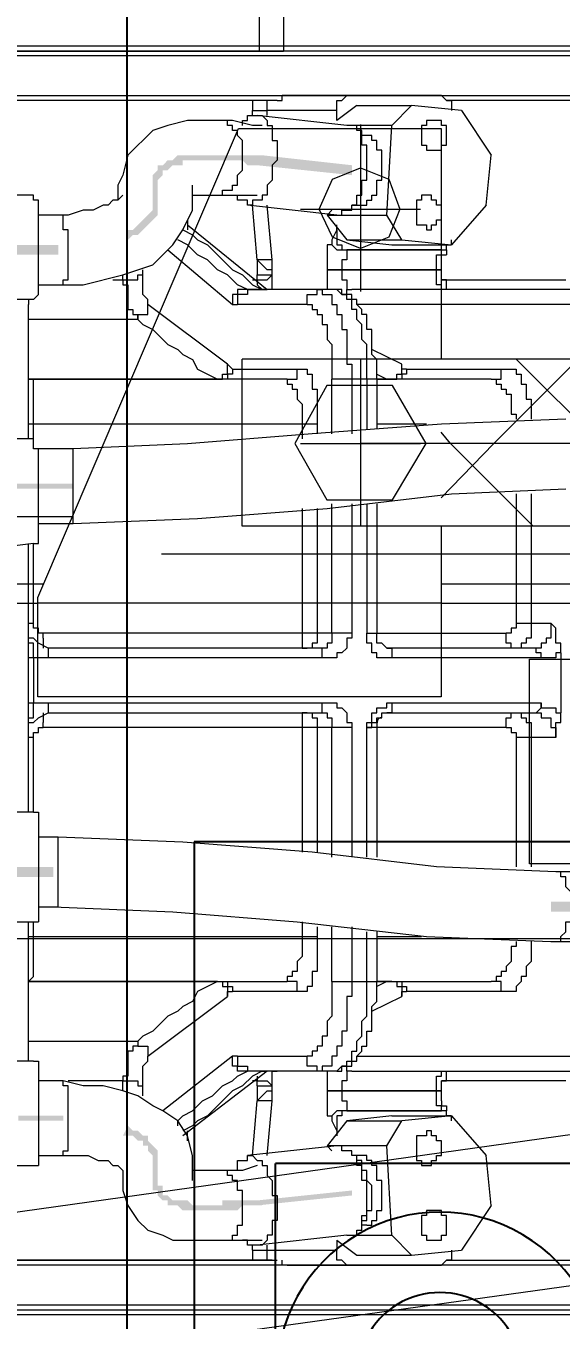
# Model space of a CAD drawing. Header units: millimetres. Extents: x 25083 to 52777, y 24772 to 45779.
# Drawn here: x 38511.1 to 38551, y 33511.3 to 33607.9 of the extents above; entities that cross this region are included whole.
import ezdxf

# ---------------------------------------------------------------- set-up
doc = ezdxf.new("R2010")
doc.units = ezdxf.units.MM
doc.layers.add('小车', color=7, linetype='Continuous')
doc.styles.get("Standard").update_dxf_attribs({"font": ''})
doc.styles.get('Standard').set_extended_font_data('SimSun')
doc.dimstyles.new('15', dxfattribs={"dimtxt": 15, "dimasz": 10, "dimexe": 2, "dimexo": 1, "dimgap": 1, "dimtad": 1, "dimdsep": 46, "dimtxsty": 'Standard', "dimcen": 2.5, "dimadec": 0, "dimazin": 0, "dimtfac": 1, "dimtmove": 2, "dimatfit": 3, "dimfxl": 1, "dimtolj": 1, "dimarcsym": 0})
doc.dimstyles.new('ISO-25', dxfattribs={"dimtxt": 2.5, "dimasz": 2.5, "dimexe": 1.25, "dimexo": 0.625, "dimtad": 1, "dimtxsty": 'Standard', "dimcen": 2.5, "dimadec": 0, "dimazin": 0, "dimtfac": 1, "dimtmove": 0, "dimatfit": 3, "dimfxl": 1, "dimarcsym": 0})

# ---------------------------------------------------------------- blocks, each defined once
blk = doc.blocks.new('A$C6E4F4F8B')
for p, q in [((0, 70), (0, 0)), ((0, 0), (197.2, 0))]:
    blk.add_line(p, q)
at = {"color": 1}
for p in [(24, 63.918), (24, 63.918), (64, 6.083), (74, 6.083)]:
    blk.add_line(p, (24, 6.083), dxfattribs=at)
for centre, radius, start, end in [((39.795, 18.348), 12.158, 88.3056, 271.6944), ((39.8, 18.348), 6.163, 86.70143, 273.29857)]:
    blk.add_arc(centre, radius, start, end)
blk = doc.blocks.new('*D925')
at = {"color": 0, "lineweight": -2}
for p, q in [((29677.862, 34881.662), (29677.862, 32448.293)), ((40733.017, 34757.645), (40733.017, 32448.293)), ((29680.362, 32449.543), (40730.517, 32449.543))]:
    blk.add_line(p, q, dxfattribs=at)
at = {"color": 0}
for points in [[(29680.362, 32449.96), (29680.362, 32449.127), (29677.862, 32449.543)], [(40730.517, 32449.127), (40730.517, 32449.96), (40733.017, 32449.543)]]:
    blk.add_solid(points, dxfattribs=at)
at = {"layer": 'DEFPOINTS', "color": 0}
for p in [(29677.862, 34882.287), (40733.017, 34758.27), (40733.017, 32449.543)]:
    blk.add_point(p, dxfattribs=at)
at = {"color": 0, "insert": (35205.439, 32451.628), "char_height": 2.5, "attachment_point": 5}
blk.add_mtext('11055,15', dxfattribs=at)
blk = doc.blocks.new('zw$D2F4')
h = blk.add_hatch(color=7)
h.dxf.hatch_style = 2
h.paths.add_polyline_path([(394.383, 979.645), (394.383, 988.186), (394.012, 988.186), (394.012, 979.645)])
h = blk.add_hatch(color=7)
h.dxf.hatch_style = 2
h.paths.add_polyline_path([(347.221, 977.046), (347.221, 980.388), (346.849, 980.388), (346.849, 977.788), (346.849, 977.046)])
h = blk.add_hatch(color=7)
h.dxf.hatch_style = 2
h.paths.add_polyline_path([(365.789, 977.788), (365.789, 981.13), (365.046, 981.13), (365.046, 977.788)])
h = blk.add_hatch(color=7)
h.dxf.hatch_style = 2
h.paths.add_polyline_path([(412.208, 977.417), (412.208, 980.759), (411.466, 980.759), (411.466, 978.531), (411.466, 977.417)])
h = blk.add_hatch(color=7)
h.dxf.hatch_style = 2
h.paths.add_polyline_path([(394.383, 976.303), (394.383, 979.645), (394.012, 979.645), (394.012, 976.303)])
h = blk.add_hatch(color=7)
h.dxf.hatch_style = 2
h.paths.add_polyline_path([(340.536, 965.162), (340.536, 967.39), (340.908, 967.762), (340.908, 968.876), (341.279, 969.247), (341.279, 969.618), (342.022, 969.618), (342.022, 969.99), (344.621, 969.99), (345.364, 970.732), (345.735, 970.732), (345.735, 971.104), (346.107, 971.475), (346.107, 971.846), (346.478, 972.218), (345.735, 972.589), (345.735, 971.846), (345.364, 971.475), (345.364, 971.104), (344.993, 971.104), (344.993, 970.732), (344.621, 970.732), (344.25, 970.361), (341.65, 970.361), (341.65, 969.99), (341.279, 969.99), (340.908, 969.618), (340.908, 969.247), (340.536, 969.247), (340.536, 968.504), (340.165, 968.133), (340.165, 965.162)])
h = blk.add_hatch(color=7)
h.dxf.hatch_style = 2
h.paths.add_polyline_path([(418.893, 965.162), (418.893, 968.504), (418.522, 968.876), (418.522, 969.247), (418.15, 969.618), (418.15, 969.99), (417.779, 969.99), (417.408, 970.361), (417.036, 970.361), (414.808, 970.361), (414.437, 970.732), (413.323, 971.846), (413.323, 972.218), (412.58, 972.218), (412.951, 971.846), (412.951, 971.475), (414.437, 969.99), (417.036, 969.99), (417.408, 969.618), (417.779, 969.618), (417.779, 969.247), (418.15, 968.876), (418.15, 968.133), (418.522, 968.133), (418.522, 965.162)])
h = blk.add_hatch(color=7)
h.dxf.hatch_style = 2
h.paths.add_polyline_path([(340.908, 962.563), (340.908, 965.162), (340.165, 965.162), (340.165, 964.048), (340.536, 963.677), (340.536, 963.305), (340.536, 962.191)])
h = blk.add_hatch(color=7)
h.dxf.hatch_style = 2
h.paths.add_polyline_path([(418.893, 962.191), (418.893, 965.162), (418.522, 965.162), (418.522, 963.677), (418.15, 963.305), (418.15, 962.563)])
h = blk.add_hatch(color=7)
h.dxf.hatch_style = 2
h.paths.add_polyline_path([(341.65, 955.507), (340.908, 962.563), (340.536, 962.563), (341.279, 955.507)])
h = blk.add_hatch(color=7)
h.dxf.hatch_style = 2
h.paths.add_polyline_path([(418.15, 962.563), (417.408, 955.507), (418.15, 955.507), (418.893, 962.191)])
h = blk.add_hatch(color=7)
h.dxf.hatch_style = 2
h.paths.add_polyline_path([(363.189, 937.681), (363.189, 940.652), (362.446, 940.652), (362.446, 937.681)])
at = {"color": 7, "lineweight": 5}
for points in [[(332.366, 925.798), (332.366, 1061.715)], [(332.738, 1061.344), (332.738, 926.169)], [(333.109, 1061.715), (333.109, 925.798)], [(426.32, 925.798), (426.32, 1061.715)], [(426.691, 1061.344), (426.691, 926.169)], [(427.063, 1061.715), (427.063, 925.798)], [(336.08, 925.798), (336.08, 1045.004)], [(336.451, 961.448), (336.451, 1045.004)], [(336.451, 1045.004), (336.451, 961.077)], [(423.349, 1045.004), (423.349, 925.798)], [(422.978, 961.077), (422.978, 1044.633)], [(422.978, 961.448), (422.978, 1044.261)], [(351.306, 979.274), (351.306, 982.245)], [(351.306, 979.274), (351.306, 982.245)], [(369.874, 979.274), (369.874, 982.245)], [(369.874, 979.274), (369.874, 982.245)], [(389.927, 979.274), (389.556, 982.245)], [(397.725, 979.274), (397.725, 982.245)], [(408.124, 979.274), (408.124, 982.245)], [(415.922, 979.274), (415.922, 982.245)], [(343.507, 981.873), (343.507, 978.902)], [(361.704, 981.873), (361.704, 978.902)], [(351.306, 979.274), (351.306, 978.902), (345.735, 978.902), (345.364, 978.902), (343.507, 978.902)], [(351.677, 979.645), (361.704, 979.645)], [(352.791, 979.645), (352.791, 971.475)], [(357.247, 979.645), (357.247, 960.334)], [(357.247, 965.533), (357.247, 979.645)], [(357.247, 979.645), (357.619, 979.274)], [(357.619, 979.274), (360.59, 979.274)], [(360.59, 979.645), (360.59, 958.106)], [(360.59, 979.274), (361.704, 979.274)], [(369.874, 979.274), (369.874, 978.902), (363.932, 978.902), (363.56, 978.902), (361.704, 978.902)], [(369.874, 979.645), (389.927, 979.645)], [(369.874, 979.274), (375.444, 979.274)], [(375.444, 979.274), (375.444, 979.645)], [(375.444, 979.274), (375.815, 979.274), (375.815, 978.902), (376.187, 978.902), (376.187, 978.531)], [(376.558, 979.645), (376.558, 979.274), (376.929, 978.902), (377.301, 978.16)], [(376.929, 979.645), (376.929, 979.274), (378.043, 979.274)], [(378.043, 979.645), (378.043, 979.274)], [(381.386, 979.274), (378.043, 979.274)], [(378.043, 979.274), (378.043, 978.16)], [(381.386, 979.274), (381.386, 979.645)], [(381.386, 979.274), (382.5, 979.274), (382.5, 979.645)], [(381.386, 978.16), (381.386, 979.274)], [(382.128, 978.16), (382.5, 978.902), (382.871, 979.274), (382.871, 979.645)], [(383.242, 978.531), (383.242, 978.902), (383.614, 978.902), (383.614, 979.274), (383.985, 979.274)], [(383.985, 979.645), (383.985, 979.274)], [(383.985, 979.274), (389.927, 979.274)], [(389.927, 979.274), (389.927, 978.902), (394.755, 978.902), (395.126, 978.902), (396.983, 978.902), (396.983, 979.274), (397.725, 979.274)], [(397.725, 979.645), (407.752, 979.645)], [(397.725, 979.274), (398.84, 979.274)], [(398.84, 958.106), (398.84, 979.645)], [(398.84, 979.274), (402.182, 979.274), (402.182, 979.645)], [(402.182, 979.645), (402.182, 965.533)], [(402.182, 960.334), (402.182, 979.645)], [(406.638, 971.475), (406.638, 979.645)], [(408.124, 979.645), (407.752, 979.645)], [(408.124, 979.274), (408.495, 978.902), (412.951, 978.902), (413.694, 978.902), (415.551, 978.902), (415.551, 979.274), (415.922, 979.274)], [(344.25, 978.902), (344.25, 977.046)], [(349.82, 977.046), (349.82, 978.902)], [(362.818, 978.902), (362.818, 977.788)], [(368.017, 977.417), (368.017, 978.902)], [(376.187, 955.507), (376.187, 978.531)], [(376.929, 978.531), (376.558, 978.531)], [(377.301, 978.531), (376.929, 978.531)], [(382.871, 978.531), (382.128, 978.531)], [(383.242, 955.507), (383.242, 978.531)], [(391.412, 978.902), (391.412, 976.303)], [(396.983, 977.417), (396.983, 978.902)], [(409.238, 978.902), (409.238, 977.046)], [(414.437, 977.417), (414.437, 978.902)], [(362.818, 977.788), (362.446, 968.876), (361.704, 959.592), (360.59, 949.936), (360.218, 940.652)], [(362.818, 977.788), (362.818, 977.417), (364.303, 977.417), (365.417, 977.417)], [(365.417, 940.281), (365.789, 949.194), (366.903, 958.478), (367.645, 968.133), (368.017, 977.417)], [(365.417, 977.417), (368.017, 977.417)], [(377.301, 978.16), (377.301, 957.735)], [(378.043, 978.16), (377.301, 978.16)], [(378.043, 978.16), (378.043, 957.735)], [(381.386, 957.735), (381.386, 978.16)], [(381.757, 978.16), (381.386, 978.16)], [(382.128, 978.16), (381.757, 978.16)], [(382.128, 957.735), (382.128, 978.16)], [(396.983, 976.303), (396.983, 977.417)], [(411.837, 976.674), (413.323, 976.674), (413.323, 977.046), (414.437, 977.046), (414.437, 977.417)], [(415.922, 972.589), (415.551, 972.961), (415.551, 973.332), (415.179, 973.703), (415.179, 974.075), (414.808, 974.817), (414.808, 975.56), (414.437, 976.674), (414.437, 977.417)], [(344.25, 977.046), (344.25, 975.189), (343.878, 974.446), (343.878, 973.703), (343.507, 973.332), (343.507, 972.961), (343.136, 972.589)], [(343.507, 967.39), (344.25, 967.39), (345.735, 967.762), (346.849, 968.504), (347.592, 969.618), (347.963, 970.361), (348.706, 971.475), (349.077, 972.589), (349.449, 974.075), (349.449, 975.56), (349.82, 977.046)], [(344.25, 977.046), (344.621, 977.046), (344.621, 976.674), (345.364, 976.674), (345.735, 976.674), (347.221, 976.674)], [(347.221, 976.674), (349.449, 976.674), (349.449, 977.046), (349.82, 977.046)], [(349.82, 972.589), (349.82, 976.674)], [(409.238, 977.046), (409.238, 975.56), (409.98, 972.589), (410.723, 970.361), (412.208, 968.876), (413.323, 968.133), (414.808, 967.39), (415.551, 967.39)], [(409.238, 977.046), (409.609, 977.046), (409.609, 976.674), (410.352, 976.674), (411.837, 976.674)], [(391.412, 976.303), (391.784, 967.019), (392.526, 957.363), (393.641, 948.08), (394.012, 939.538)], [(391.412, 976.303), (393.269, 976.303), (393.641, 976.303), (394.383, 976.303)], [(394.383, 976.303), (396.983, 976.303)], [(399.211, 939.538), (398.84, 948.822), (398.097, 958.478), (397.354, 967.762), (396.983, 976.303)], [(342.393, 972.589), (341.65, 972.589), (340.536, 972.218), (339.422, 971.475), (338.679, 970.732), (338.308, 969.618), (337.937, 968.876), (337.937, 965.162)], [(342.764, 972.589), (342.393, 972.589)], [(343.136, 972.589), (342.764, 972.589)], [(349.077, 972.589), (349.82, 972.589)], [(349.82, 972.589), (349.82, 971.475), (349.449, 971.475), (349.449, 971.104)], [(352.791, 971.475), (352.42, 971.475), (352.42, 971.846), (352.048, 971.846), (352.048, 972.218), (350.563, 972.218), (350.192, 972.218), (350.192, 972.589), (349.82, 972.589)], [(409.609, 972.589), (409.238, 972.589), (409.238, 972.218), (407.381, 972.218), (407.381, 971.846), (407.009, 971.846), (407.009, 971.475), (406.638, 971.475)], [(409.609, 973.332), (409.609, 972.589)], [(409.609, 972.589), (409.98, 972.589)], [(409.609, 972.589), (409.609, 971.475), (409.98, 971.475), (409.98, 971.104)], [(415.922, 972.961), (415.551, 972.961)], [(416.665, 972.961), (415.922, 972.961)], [(421.492, 965.162), (421.492, 967.762), (421.121, 969.247), (420.75, 970.361), (418.893, 972.218), (417.408, 972.589), (416.665, 972.961)], [(348.706, 971.104), (349.449, 971.104)], [(349.449, 971.104), (350.934, 971.104), (351.306, 970.732), (351.677, 970.732)], [(352.791, 971.475), (352.42, 971.475), (352.42, 970.732), (352.048, 970.732), (351.677, 970.732)], [(351.677, 970.732), (356.133, 964.791)], [(357.247, 965.533), (356.505, 967.019), (355.762, 967.39), (355.391, 968.133), (355.019, 968.504), (354.648, 969.247), (353.534, 970.361), (353.162, 971.104), (352.791, 971.475)], [(406.638, 971.475), (406.267, 971.104), (405.895, 970.361), (404.781, 969.247), (404.41, 968.504), (404.039, 968.133), (403.667, 967.39), (402.925, 967.019), (402.182, 965.533)], [(403.296, 964.791), (407.752, 970.732)], [(406.638, 971.475), (407.009, 971.475), (407.009, 970.732), (407.381, 970.732), (407.752, 970.732)], [(407.752, 970.732), (408.124, 970.732), (408.495, 971.104), (409.609, 971.104), (409.98, 971.104)], [(409.98, 971.104), (410.352, 971.104)], [(351.677, 964.419), (347.592, 969.618)], [(411.837, 969.247), (407.752, 964.419)], [(345.364, 967.762), (346.107, 967.762)], [(350.563, 961.82), (345.735, 968.133)], [(350.192, 962.934), (349.449, 963.677), (349.077, 964.419), (347.221, 966.276), (346.849, 967.019), (346.478, 967.39), (346.107, 968.133)], [(346.478, 968.504), (346.849, 968.504)], [(346.478, 968.504), (346.849, 968.504)], [(346.849, 968.504), (347.221, 968.133), (347.592, 967.39), (348.335, 966.647), (348.706, 965.905), (349.449, 965.162), (349.82, 964.419), (350.192, 964.048), (350.563, 963.305)], [(408.866, 963.305), (409.238, 964.048), (409.98, 964.791), (410.352, 965.533), (411.094, 966.276), (411.466, 967.019), (412.208, 967.762), (412.58, 968.504)], [(413.694, 967.762), (408.866, 961.82)], [(413.323, 968.133), (412.951, 967.39), (412.58, 967.019), (412.208, 966.276), (410.352, 964.419), (409.98, 963.677), (409.238, 962.934)], [(414.065, 967.762), (413.323, 967.762)], [(342.393, 967.39), (343.136, 967.39)], [(343.136, 965.533), (343.136, 967.39)], [(343.136, 967.39), (343.507, 967.39)], [(415.551, 967.39), (416.293, 967.39)], [(415.922, 967.39), (415.922, 965.533)], [(416.293, 967.39), (416.665, 967.39)], [(337.937, 965.162), (337.937, 962.191)], [(337.937, 965.162), (337.937, 964.419), (338.308, 964.419), (338.308, 964.048), (338.679, 964.048), (339.051, 964.048), (339.051, 963.677), (340.536, 963.677)], [(340.536, 963.677), (341.65, 963.677), (341.65, 964.048), (342.393, 964.048), (342.393, 964.419), (342.764, 964.419), (342.764, 964.791), (343.136, 964.791), (343.136, 965.533)], [(343.507, 962.563), (343.136, 963.677), (343.136, 965.533)], [(356.876, 965.162), (356.876, 964.791), (356.133, 964.791)], [(356.133, 964.791), (356.505, 964.791), (356.505, 964.419)], [(357.247, 965.533), (357.247, 964.791), (356.876, 964.791), (356.876, 964.419), (356.505, 964.419)], [(357.247, 965.533), (357.247, 965.162), (356.876, 965.162)], [(402.182, 965.533), (402.182, 965.162), (402.553, 965.162)], [(402.925, 964.419), (402.553, 964.419), (402.553, 964.791), (402.182, 964.791), (402.182, 965.162), (402.182, 965.533)], [(402.553, 965.162), (402.553, 964.791), (403.296, 964.791)], [(402.925, 964.419), (403.296, 964.791)], [(415.922, 965.533), (415.922, 962.563)], [(415.922, 965.533), (415.922, 965.162), (416.293, 965.162), (416.293, 964.419), (416.665, 964.419), (416.665, 964.048), (417.036, 964.048), (417.408, 964.048), (417.779, 963.677), (418.893, 963.677)], [(418.893, 963.677), (420.007, 963.677), (420.378, 964.048), (420.75, 964.048), (420.75, 964.419), (421.121, 964.419), (421.121, 964.791), (421.492, 964.791), (421.492, 965.162)], [(421.121, 962.191), (421.121, 962.934), (421.492, 964.419), (421.492, 965.162)], [(343.136, 964.048), (343.878, 964.048), (343.878, 963.305), (344.25, 963.305)], [(350.563, 963.305), (350.563, 964.048), (350.934, 964.048), (350.934, 964.419), (351.306, 964.419), (351.677, 964.419)], [(351.677, 964.048), (350.934, 964.048), (350.934, 963.677), (350.934, 963.305), (350.563, 963.305)], [(351.677, 964.048), (351.677, 964.419)], [(351.677, 964.048), (351.677, 958.849)], [(356.505, 959.592), (356.505, 964.419)], [(402.925, 964.419), (402.925, 959.592)], [(407.752, 964.419), (407.752, 964.048)], [(408.866, 963.305), (408.866, 964.048), (408.495, 964.048), (408.495, 964.419), (408.124, 964.419), (407.752, 964.419)], [(407.752, 958.849), (407.752, 964.048)], [(408.495, 963.677), (408.495, 964.048), (407.752, 964.048)], [(415.179, 963.305), (415.551, 963.305), (415.551, 964.048), (415.922, 964.048)], [(337.194, 962.934), (336.451, 962.934)], [(337.194, 962.934), (337.565, 962.934)], [(337.194, 962.934), (337.194, 961.82)], [(337.565, 962.563), (337.565, 963.305), (337.937, 963.305), (337.937, 963.677)], [(344.25, 963.305), (344.25, 962.934), (343.878, 962.563), (343.878, 962.191), (343.507, 962.191), (343.507, 961.82), (342.764, 961.82), (342.393, 961.448), (341.279, 961.448), (341.279, 961.077), (339.422, 961.077), (339.422, 961.448), (338.308, 961.448), (338.308, 961.82), (337.937, 961.82)], [(344.993, 956.621), (344.25, 963.305)], [(344.25, 962.934), (348.335, 962.563)], [(349.82, 962.563), (349.82, 962.934)], [(350.563, 962.191), (350.192, 962.934)], [(350.563, 962.191), (350.192, 962.934)], [(350.563, 956.621), (350.563, 963.305)], [(350.563, 962.191), (350.563, 963.305)], [(408.866, 963.305), (408.495, 963.305), (408.495, 963.677)], [(408.866, 963.305), (408.866, 962.191)], [(408.866, 956.621), (408.866, 963.305)], [(409.238, 962.934), (408.866, 962.191)], [(409.609, 962.934), (409.609, 962.563)], [(411.094, 962.563), (415.179, 962.934)], [(414.437, 956.621), (415.179, 963.305)], [(421.864, 962.563), (421.864, 962.191), (421.492, 961.82), (421.121, 961.82), (421.121, 961.448), (420.007, 961.448), (420.007, 961.077), (418.522, 961.077), (418.15, 961.448), (417.036, 961.448), (416.665, 961.82), (415.922, 961.82), (415.922, 962.191), (415.551, 962.191), (415.551, 962.934), (415.179, 962.934), (415.179, 963.305)], [(421.121, 963.677), (421.492, 963.677), (421.492, 963.305), (421.864, 963.305), (421.864, 962.563)], [(421.864, 962.934), (422.235, 962.934)], [(422.978, 962.934), (422.235, 962.934)], [(422.235, 962.934), (422.235, 961.82)], [(338.308, 955.878), (337.565, 962.563)], [(337.937, 961.82), (337.565, 962.191), (337.565, 962.563)], [(348.335, 961.448), (348.335, 962.563)], [(348.335, 962.563), (349.077, 961.82), (349.077, 961.448), (349.449, 961.448)], [(349.449, 962.563), (348.335, 962.563)], [(349.449, 962.563), (349.82, 962.563)], [(349.82, 962.563), (349.82, 961.82), (349.449, 961.448)], [(349.449, 962.563), (349.449, 961.448)], [(350.563, 961.82), (350.563, 962.191)], [(350.563, 962.191), (350.563, 961.82)], [(409.238, 962.563), (408.866, 962.191)], [(408.866, 962.191), (408.866, 961.82)], [(408.866, 962.191), (408.866, 961.82)], [(409.609, 962.563), (409.98, 962.563)], [(409.609, 962.563), (409.609, 961.82), (409.98, 961.448)], [(411.094, 962.563), (409.98, 962.563)], [(409.98, 961.448), (410.352, 961.448), (410.352, 961.82), (411.094, 962.563)], [(409.98, 962.563), (409.98, 961.448)], [(411.094, 961.448), (411.094, 962.563)], [(421.121, 955.878), (421.864, 962.563)], [(336.451, 961.82), (337.194, 961.82)], [(337.194, 961.82), (337.194, 956.621)], [(337.194, 961.82), (337.565, 961.82)], [(344.25, 961.82), (348.335, 961.448)], [(348.335, 961.448), (349.449, 961.448)], [(349.449, 961.448), (350.192, 961.448)], [(350.192, 961.448), (350.563, 961.448), (350.563, 961.077)], [(408.866, 961.077), (408.866, 961.448), (409.238, 961.448)], [(409.238, 961.448), (409.98, 961.448)], [(409.98, 961.448), (411.094, 961.448)], [(411.094, 961.448), (415.179, 961.82)], [(421.864, 961.82), (422.235, 961.82)], [(422.235, 956.621), (422.235, 961.82)], [(422.235, 961.82), (422.978, 961.82)], [(422.978, 961.077), (422.978, 960.706), (423.349, 960.706)], [(336.08, 960.334), (336.08, 960.706), (336.451, 960.706)], [(336.08, 960.334), (336.08, 948.822)], [(356.505, 959.592), (357.247, 959.592), (357.247, 959.963), (357.247, 960.334)], [(360.59, 959.22), (359.104, 959.22), (358.733, 959.592), (357.99, 959.592), (357.99, 959.963), (357.619, 959.963), (357.619, 960.334), (357.247, 960.334)], [(402.182, 960.334), (401.81, 960.334), (401.81, 959.963), (401.439, 959.963), (401.439, 959.592), (401.068, 959.592), (400.696, 959.592), (400.325, 959.22), (398.84, 959.22)], [(402.182, 960.334), (402.182, 959.592), (402.553, 959.592), (402.925, 959.592)], [(423.349, 960.706), (423.349, 960.334)], [(423.349, 948.822), (423.349, 960.706)], [(360.59, 958.106), (357.99, 958.106), (357.99, 958.478), (356.876, 958.478), (356.876, 958.849), (356.505, 958.849), (356.505, 959.592)], [(361.704, 959.22), (360.59, 959.22)], [(376.187, 959.22), (366.903, 959.22)], [(377.301, 958.849), (377.301, 959.22), (376.187, 959.22)], [(383.242, 959.22), (382.128, 959.22), (382.128, 958.849)], [(392.526, 959.22), (383.242, 959.22)], [(398.84, 959.22), (397.725, 959.22)], [(402.925, 959.592), (402.925, 958.849), (402.553, 958.849), (402.553, 958.478), (401.439, 958.478), (401.439, 958.106), (398.84, 958.106)], [(350.563, 958.106), (350.934, 958.106), (350.934, 958.849), (351.306, 958.849), (351.677, 958.849)], [(350.934, 957.363), (350.934, 957.735), (350.563, 957.735), (350.563, 958.106)], [(357.247, 956.992), (354.648, 956.992), (354.276, 957.363), (353.162, 957.363), (353.162, 957.735), (352.42, 957.735), (352.42, 958.106), (352.048, 958.106), (352.048, 958.478), (351.677, 958.478), (351.677, 958.849)], [(361.332, 958.106), (360.59, 958.106)], [(376.187, 958.106), (366.903, 958.106)], [(377.301, 958.478), (376.929, 958.478), (376.929, 958.106), (376.187, 958.106)], [(377.301, 958.849), (377.301, 958.478)], [(382.128, 958.478), (382.128, 958.849)], [(383.242, 958.106), (382.5, 958.106), (382.5, 958.478), (382.128, 958.478)], [(392.526, 958.106), (383.242, 958.106)], [(398.84, 958.106), (398.097, 958.106)], [(407.752, 958.849), (407.752, 958.478), (407.381, 958.478), (407.381, 958.106), (407.009, 958.106), (407.009, 957.735), (406.267, 957.735), (406.267, 957.363), (405.895, 957.363), (405.524, 957.363), (405.153, 957.363), (404.781, 956.992), (402.182, 956.992)], [(407.752, 958.849), (408.495, 958.849), (408.495, 958.478), (408.495, 958.106), (408.866, 958.106)], [(408.866, 958.106), (408.866, 957.735), (408.495, 957.735), (408.495, 957.363)], [(344.621, 956.992), (344.993, 957.363)], [(346.849, 955.878), (344.993, 957.363)], [(344.993, 952.907), (344.993, 957.363)], [(349.077, 957.363), (347.221, 957.363), (347.221, 956.992), (346.849, 956.992)], [(349.077, 948.822), (349.077, 957.363)], [(349.077, 957.363), (349.077, 948.822)], [(350.563, 957.363), (349.077, 957.363)], [(351.677, 956.621), (351.677, 956.992), (350.934, 956.992), (350.934, 957.363)], [(377.301, 957.735), (377.301, 957.363), (376.929, 957.363), (376.929, 956.992), (376.558, 956.992), (376.187, 956.992)], [(378.043, 957.735), (378.043, 956.621), (377.672, 956.621), (377.672, 956.249), (377.301, 955.878), (376.558, 955.878), (376.558, 955.507), (376.187, 955.507)], [(377.301, 957.735), (378.043, 957.735)], [(383.242, 955.507), (382.871, 955.507), (382.871, 955.878), (382.128, 955.878), (381.757, 956.249), (381.757, 956.621), (381.386, 956.621), (381.386, 957.735)], [(381.386, 957.735), (382.128, 957.735)], [(383.242, 956.992), (382.5, 956.992), (382.5, 957.363), (382.128, 957.363), (382.128, 957.735)], [(408.495, 957.363), (408.495, 956.992), (407.752, 956.992), (407.752, 956.621)], [(410.352, 957.363), (408.866, 957.363)], [(410.352, 948.822), (410.352, 957.363)], [(410.352, 957.363), (410.352, 948.822)], [(412.58, 956.992), (412.208, 956.992), (412.208, 957.363), (410.352, 957.363)], [(414.437, 957.363), (412.58, 955.878)], [(414.437, 957.363), (414.437, 952.907)], [(414.437, 957.363), (414.808, 956.992)], [(336.08, 955.878), (336.451, 956.249), (336.451, 956.621), (336.823, 956.621), (337.194, 956.621)], [(337.937, 956.621), (336.823, 955.135)], [(337.937, 956.621), (337.194, 956.621)], [(343.878, 955.135), (344.25, 955.135), (344.25, 955.507), (344.621, 955.507), (344.621, 956.249), (344.993, 956.249)], [(344.993, 956.249), (344.993, 956.621)], [(346.107, 956.621), (345.735, 956.621)], [(346.849, 956.992), (346.107, 956.621)], [(347.592, 955.878), (347.592, 956.249), (347.221, 956.249), (347.221, 956.621), (346.849, 956.621), (346.107, 956.621)], [(347.592, 955.878), (347.592, 956.621), (347.221, 956.992), (346.849, 956.992)], [(349.077, 956.249), (348.335, 956.249), (348.335, 955.878), (347.592, 955.878)], [(350.563, 955.507), (350.563, 955.878), (349.82, 955.878), (349.82, 956.249), (349.077, 956.249)], [(350.563, 956.621), (350.563, 956.249), (350.934, 956.249), (350.934, 955.878)], [(350.563, 956.621), (350.934, 956.249), (350.934, 955.878), (351.306, 955.878), (351.306, 955.507), (352.048, 955.507), (352.048, 955.135), (352.791, 955.135), (353.162, 954.764), (354.276, 954.764), (354.648, 954.393), (357.247, 954.393)], [(350.563, 955.878), (350.934, 955.878), (350.934, 956.249)], [(357.247, 955.507), (356.133, 955.507), (356.133, 955.878), (353.534, 955.878), (353.534, 956.249), (352.42, 956.249), (352.42, 956.621), (351.677, 956.621)], [(357.247, 956.992), (357.247, 945.109)], [(357.247, 956.992), (361.332, 956.992)], [(366.531, 956.992), (376.187, 956.992)], [(383.242, 956.992), (392.898, 956.992)], [(398.097, 956.992), (402.182, 956.992)], [(402.182, 945.109), (402.182, 956.992)], [(407.752, 956.621), (407.009, 956.621), (407.009, 956.249), (405.895, 956.249), (405.895, 955.878), (403.296, 955.878), (403.296, 955.507), (402.182, 955.507)], [(402.182, 954.393), (404.781, 954.393), (405.153, 954.764), (406.267, 954.764), (406.638, 955.135), (407.381, 955.135), (407.381, 955.507), (407.752, 955.507), (408.124, 955.507), (408.124, 955.878), (408.495, 955.878), (408.495, 956.249), (408.866, 956.621)], [(408.495, 955.878), (408.495, 956.249), (408.866, 956.249), (408.866, 956.621)], [(408.495, 956.249), (408.495, 955.878), (408.866, 955.878)], [(410.352, 956.249), (409.609, 956.249), (409.609, 955.878), (408.866, 955.878), (408.866, 955.507)], [(411.837, 955.878), (411.094, 955.878), (411.094, 956.249), (410.352, 956.249)], [(412.58, 956.992), (412.208, 956.992), (411.837, 956.621), (411.837, 955.878)], [(413.323, 956.621), (412.208, 956.621), (412.208, 956.249), (411.837, 956.249), (411.837, 955.878)], [(413.323, 956.621), (412.58, 956.992)], [(413.323, 956.621), (413.694, 956.621)], [(414.437, 956.621), (414.437, 956.249)], [(414.437, 956.249), (414.808, 956.249), (414.808, 955.507)], [(422.607, 955.135), (421.492, 956.621)], [(421.492, 956.621), (422.235, 956.621)], [(422.235, 956.621), (422.978, 956.621), (422.978, 956.249), (423.349, 955.878)], [(336.823, 955.135), (336.823, 951.05)], [(338.308, 955.878), (338.308, 955.135), (338.679, 955.135)], [(338.308, 955.507), (338.308, 952.536)], [(338.679, 955.135), (338.679, 954.764), (339.051, 954.764)], [(339.051, 954.764), (339.793, 954.764), (339.793, 954.393), (342.393, 954.393), (342.393, 954.764), (343.507, 954.764), (343.507, 955.135), (343.878, 955.135)], [(341.65, 954.021), (342.022, 954.021), (342.393, 954.393), (343.136, 954.393), (343.136, 954.764), (343.507, 954.764), (343.878, 954.764), (343.878, 955.135)], [(344.25, 955.135), (344.25, 955.507)], [(344.25, 954.764), (344.25, 955.135)], [(347.221, 952.536), (346.849, 955.878)], [(346.849, 955.878), (346.849, 951.793)], [(347.592, 948.822), (347.592, 955.878)], [(347.592, 955.878), (347.592, 948.822)], [(350.563, 955.507), (350.563, 955.878)], [(350.563, 955.507), (350.563, 887.548)], [(350.934, 955.878), (350.934, 955.507), (351.306, 955.507), (351.306, 955.135), (351.677, 955.135), (352.048, 954.764), (352.42, 954.764), (352.42, 954.393), (353.534, 954.393), (353.534, 954.021), (354.276, 954.021), (354.648, 954.021), (355.391, 954.021), (355.762, 953.65), (357.247, 953.65)], [(351.677, 955.135), (351.677, 938.796)], [(361.332, 955.507), (357.247, 955.507)], [(376.187, 955.507), (366.531, 955.507)], [(392.898, 955.507), (383.242, 955.507)], [(402.182, 955.507), (398.097, 955.507)], [(402.182, 953.65), (403.667, 953.65), (404.039, 954.021), (405.895, 954.021), (405.895, 954.393), (407.009, 954.393), (407.009, 954.764), (407.381, 954.764), (407.752, 955.135), (408.124, 955.135), (408.124, 955.507), (408.495, 955.507), (408.495, 955.878)], [(407.752, 938.796), (407.752, 955.135)], [(408.866, 955.878), (408.866, 955.507)], [(408.866, 887.548), (408.866, 955.507)], [(411.837, 948.822), (411.837, 955.878)], [(411.837, 955.878), (411.837, 948.822)], [(412.58, 955.878), (412.208, 952.536)], [(412.58, 955.878), (412.58, 951.793)], [(414.808, 955.507), (415.179, 955.507), (415.179, 955.135), (415.922, 955.135), (415.922, 954.764), (417.036, 954.764), (417.036, 954.393), (418.15, 954.393), (418.522, 954.393), (419.636, 954.393), (419.636, 954.764), (420.75, 954.764), (420.75, 955.135), (421.121, 955.135), (421.121, 955.878)], [(415.179, 955.135), (415.179, 955.507)], [(415.179, 955.507), (415.179, 955.135)], [(415.179, 955.135), (415.179, 954.764)], [(421.121, 952.536), (421.121, 955.507)], [(422.607, 955.135), (422.607, 951.05)], [(339.051, 954.393), (339.051, 954.764)], [(339.051, 954.393), (339.051, 954.021), (339.422, 954.021), (339.422, 953.65), (340.165, 953.65), (340.165, 953.279), (340.536, 953.279), (342.393, 953.279), (342.393, 953.65), (343.507, 953.65), (343.507, 954.021), (343.878, 954.021), (343.878, 954.393), (344.25, 954.393), (344.25, 954.764)], [(339.051, 954.764), (339.422, 954.764), (339.422, 954.393), (340.165, 954.393), (340.165, 954.021), (340.908, 954.021), (341.65, 954.021)], [(357.247, 954.393), (360.961, 954.393)], [(366.531, 954.393), (376.187, 954.393)], [(376.187, 943.995), (376.187, 954.393)], [(376.187, 954.393), (376.558, 954.393), (376.558, 954.021), (376.929, 954.021)], [(376.187, 954.393), (376.187, 954.021)], [(381.386, 952.536), (381.386, 953.65), (381.757, 953.65), (381.757, 954.021), (382.128, 954.021), (382.5, 954.021), (382.5, 954.393)], [(382.5, 954.393), (383.242, 954.393)], [(383.242, 954.393), (383.242, 943.995)], [(392.898, 954.393), (383.242, 954.393)], [(402.182, 954.393), (398.468, 954.393)], [(415.179, 954.764), (415.179, 954.393), (415.551, 954.393), (415.551, 954.021), (415.922, 954.021), (415.922, 953.65), (416.665, 953.65), (417.036, 953.65), (417.036, 953.279), (419.264, 953.279), (419.264, 953.65), (420.007, 953.65), (420.007, 954.021), (420.378, 954.021), (420.378, 954.393)], [(420.378, 954.393), (420.378, 954.764)], [(355.019, 954.021), (356.133, 951.793)], [(357.247, 952.907), (356.876, 953.65)], [(357.247, 952.907), (356.876, 953.65)], [(357.247, 952.907), (357.247, 953.65)], [(360.961, 953.65), (357.247, 953.65)], [(360.59, 953.65), (360.59, 950.308)], [(376.187, 953.65), (366.531, 953.65)], [(376.187, 954.021), (376.558, 954.021)], [(376.558, 954.021), (376.558, 953.65), (376.929, 953.65)], [(376.929, 954.021), (377.301, 954.021), (377.301, 953.65)], [(376.929, 953.65), (376.929, 953.279)], [(376.929, 953.279), (377.301, 953.279), (377.301, 952.907)], [(377.301, 953.65), (377.672, 953.65), (377.672, 953.279)], [(377.672, 953.279), (377.672, 952.907), (378.043, 952.907), (378.043, 952.536)], [(382.128, 952.907), (382.5, 953.279)], [(382.5, 953.279), (382.5, 953.65), (383.242, 953.65)], [(392.898, 953.65), (383.242, 953.65)], [(402.182, 953.65), (398.468, 953.65)], [(398.84, 949.936), (398.84, 953.65)], [(402.182, 953.65), (402.182, 952.907)], [(402.553, 953.65), (402.182, 952.907)], [(402.553, 953.65), (402.182, 952.907)], [(403.296, 951.793), (404.41, 954.021)], [(336.823, 951.05), (338.308, 952.536)], [(338.308, 952.536), (344.993, 952.907)], [(344.993, 952.907), (346.849, 951.793)], [(347.221, 952.536), (347.221, 948.08)], [(357.247, 952.536), (357.247, 951.793), (356.876, 951.793), (356.876, 951.422), (356.505, 951.422)], [(357.247, 952.907), (357.247, 952.164), (356.876, 952.164)], [(357.247, 952.536), (357.247, 952.907)], [(377.301, 952.907), (377.301, 941.766)], [(378.043, 952.536), (377.301, 952.536), (377.301, 952.907)], [(378.043, 952.536), (378.043, 941.395)], [(382.128, 952.907), (382.128, 952.536), (381.386, 952.536)], [(381.386, 941.395), (381.386, 952.536)], [(382.128, 942.138), (382.128, 952.907)], [(402.182, 952.907), (402.182, 952.536)], [(402.182, 952.907), (402.182, 952.164), (402.553, 952.164)], [(402.925, 951.422), (402.553, 951.422), (402.553, 951.793), (402.182, 951.793), (402.182, 952.164), (402.182, 952.536)], [(412.208, 952.536), (412.208, 948.08)], [(412.58, 951.793), (414.437, 952.907)], [(414.437, 952.907), (421.121, 952.536)], [(421.121, 952.536), (422.607, 951.05)], [(347.221, 948.08), (346.849, 951.793)], [(356.876, 952.164), (356.876, 951.793), (356.133, 951.793)], [(356.133, 951.793), (356.505, 951.793), (356.505, 951.422)], [(356.505, 944.366), (356.505, 951.422)], [(402.553, 952.164), (402.553, 951.793), (403.296, 951.793)], [(402.925, 951.422), (402.925, 951.793), (403.296, 951.793)], [(402.925, 951.422), (402.925, 944.366)], [(412.58, 951.793), (412.208, 948.08)], [(336.823, 951.05), (337.194, 947.337)], [(339.051, 950.308), (338.308, 950.308), (338.308, 949.936), (337.937, 949.936), (337.937, 949.565)], [(340.165, 949.565), (340.165, 949.936), (339.793, 949.936), (339.793, 950.308), (339.051, 950.308)], [(344.621, 950.679), (343.878, 950.679), (343.878, 950.308), (343.507, 950.308), (343.507, 949.936)], [(346.107, 949.936), (345.735, 949.936), (345.735, 950.679), (345.364, 950.679), (344.621, 950.679)], [(414.808, 950.679), (413.694, 950.679), (413.694, 950.308), (413.694, 949.936), (413.323, 949.936)], [(415.922, 949.936), (415.922, 950.308), (415.551, 950.308), (415.551, 950.679), (415.179, 950.679), (414.808, 950.679)], [(420.378, 950.308), (419.636, 950.308), (419.636, 949.936), (419.264, 949.936), (419.264, 949.565)], [(421.492, 949.565), (421.492, 949.936), (421.121, 949.936), (421.121, 950.308), (420.75, 950.308), (420.378, 950.308)], [(422.235, 947.337), (422.607, 951.05)], [(337.937, 949.565), (337.937, 948.822), (338.308, 948.822), (338.308, 948.451), (338.679, 948.451), (339.422, 948.451)], [(339.422, 948.451), (339.793, 948.451), (339.793, 948.822), (340.165, 948.822), (340.165, 949.194), (340.165, 949.565)], [(343.507, 949.936), (343.507, 949.565), (343.878, 949.565), (343.878, 949.194), (344.25, 949.194), (344.25, 948.822), (344.993, 948.822)], [(344.993, 948.822), (345.364, 948.822), (345.364, 949.194), (345.735, 949.194), (345.735, 949.565), (346.107, 949.565), (346.107, 949.936)], [(413.323, 949.936), (413.323, 949.565), (413.694, 949.565), (413.694, 949.194), (414.065, 949.194), (414.065, 948.822), (414.437, 948.822)], [(414.437, 948.822), (415.179, 948.822), (415.179, 949.194), (415.551, 949.194), (415.551, 949.565), (415.922, 949.565), (415.922, 949.936)], [(419.264, 949.565), (419.264, 948.822), (419.636, 948.822), (419.636, 948.451), (420.007, 948.451)], [(420.007, 948.451), (421.121, 948.451), (421.121, 948.822), (421.492, 948.822), (421.492, 949.565)], [(337.194, 948.08), (336.451, 948.08), (336.451, 948.451), (336.08, 948.822)], [(336.451, 948.451), (336.451, 925.798)], [(346.849, 948.08), (347.221, 948.08), (347.221, 948.451), (347.592, 948.451), (347.592, 948.822)], [(347.592, 948.822), (347.963, 948.822), (347.963, 949.194)], [(347.592, 948.451), (347.592, 948.822)], [(347.963, 949.194), (349.077, 949.194)], [(348.335, 948.822), (347.963, 948.822), (347.963, 948.451)], [(349.077, 949.194), (350.192, 949.194)], [(349.077, 948.822), (349.82, 948.822)], [(349.82, 939.538), (349.82, 948.822)], [(349.82, 948.822), (349.82, 948.451), (350.563, 948.451)], [(350.192, 949.194), (350.192, 948.822), (350.563, 948.822), (350.563, 948.451)], [(408.866, 948.451), (408.866, 948.822), (409.238, 948.822), (409.238, 949.194)], [(408.866, 948.451), (409.238, 948.451)], [(409.238, 949.194), (410.352, 949.194)], [(409.238, 948.451), (409.609, 948.451), (409.609, 948.822)], [(409.609, 948.822), (409.609, 939.538)], [(409.609, 948.822), (410.352, 948.822)], [(410.352, 949.194), (411.466, 949.194)], [(411.094, 948.822), (411.466, 948.822), (411.466, 948.451)], [(411.466, 949.194), (411.466, 948.822), (411.837, 948.822)], [(411.837, 948.822), (411.837, 948.451)], [(411.837, 948.822), (411.837, 948.451), (412.208, 948.451)], [(412.208, 948.451), (412.208, 948.08), (412.58, 948.08)], [(423.349, 948.822), (422.978, 948.451), (422.978, 948.08), (422.607, 948.08), (422.235, 948.08)], [(422.978, 925.798), (422.978, 948.451)], [(336.451, 948.08), (336.451, 925.055)], [(347.221, 948.08), (344.25, 945.48)], [(415.179, 945.48), (412.208, 948.08)], [(422.978, 925.055), (422.978, 948.08)], [(340.536, 945.109), (337.194, 947.337)], [(422.235, 947.337), (418.893, 945.109)], [(340.536, 945.109), (344.25, 945.48)], [(415.179, 945.48), (418.893, 945.109)], [(356.505, 944.366), (357.247, 944.366), (357.247, 944.737), (357.247, 945.109)], [(360.218, 943.252), (359.847, 943.252), (359.847, 943.623), (358.733, 943.623), (358.361, 943.995), (357.99, 943.995), (357.99, 944.366), (357.619, 944.366), (357.619, 944.737), (357.247, 944.737), (357.247, 945.109)], [(402.182, 945.109), (402.182, 944.737), (401.81, 944.737), (401.81, 944.366), (401.439, 944.366), (401.439, 943.995), (401.068, 943.995), (401.068, 943.623), (399.582, 943.623), (399.582, 943.252), (399.211, 943.252)], [(402.182, 945.109), (402.182, 944.366), (402.553, 944.366), (402.925, 944.366)], [(360.218, 942.138), (358.733, 942.138), (358.361, 942.509), (357.619, 942.509), (357.619, 942.88), (357.247, 942.88), (356.876, 943.252), (356.505, 943.252), (356.505, 944.366)], [(376.187, 943.995), (376.187, 943.623), (375.815, 943.623), (375.815, 943.252), (375.444, 943.252)], [(376.187, 943.995), (376.929, 943.995), (376.929, 943.623), (377.301, 943.623)], [(377.301, 943.623), (377.301, 942.88), (376.929, 942.88), (376.929, 942.509), (376.558, 942.509)], [(382.128, 943.623), (382.5, 943.623), (382.5, 943.995), (382.871, 943.995), (383.242, 943.995)], [(382.5, 942.88), (382.128, 942.88), (382.128, 943.623)], [(383.985, 943.252), (383.614, 943.252), (383.614, 943.623), (383.242, 943.623), (383.242, 943.995)], [(402.925, 944.366), (402.925, 943.252), (402.553, 943.252), (402.553, 942.88), (401.81, 942.88), (401.81, 942.509), (400.696, 942.509), (400.696, 942.138), (399.211, 942.138)], [(375.444, 943.252), (365.789, 943.252)], [(375.444, 940.281), (375.444, 943.252)], [(383.985, 942.138), (382.871, 942.138), (382.871, 942.509), (382.5, 942.509), (382.5, 942.88)], [(383.985, 943.252), (383.985, 940.652)], [(393.641, 943.252), (383.985, 943.252)], [(375.444, 942.138), (365.789, 942.138)], [(376.558, 942.509), (376.558, 942.138), (375.444, 942.138)], [(377.301, 941.766), (377.301, 941.395), (376.929, 941.395), (376.929, 940.652), (376.558, 940.652), (376.187, 940.652), (376.187, 940.281), (375.444, 940.281)], [(377.301, 941.766), (377.672, 941.395), (378.043, 941.395)], [(381.386, 941.395), (381.757, 941.395), (381.757, 941.766), (382.128, 941.766), (382.128, 942.138)], [(383.985, 940.652), (382.871, 940.652), (382.871, 941.024), (382.5, 941.024), (382.5, 941.395), (382.128, 941.395), (382.128, 942.138)], [(393.641, 942.138), (383.985, 942.138)], [(360.218, 940.652), (360.218, 937.681)], [(360.218, 940.652), (360.218, 939.91), (360.59, 939.91), (360.961, 939.538), (361.704, 939.538), (361.704, 939.167), (362.818, 939.167)], [(378.043, 941.395), (377.672, 941.395), (377.672, 940.281), (377.301, 940.281), (377.301, 939.91)], [(381.757, 939.91), (381.757, 940.281), (381.386, 940.281), (381.386, 941.395)], [(381.757, 939.91), (382.5, 939.91), (382.5, 940.281), (383.614, 940.281), (383.985, 940.652)], [(362.818, 939.167), (363.932, 939.167), (364.303, 939.538), (365.046, 939.538), (365.046, 939.91), (365.417, 939.91), (365.417, 940.281)], [(365.417, 937.681), (365.417, 940.281)], [(375.444, 940.281), (376.558, 940.281), (376.558, 939.91), (377.301, 939.91)], [(381.757, 939.91), (377.301, 939.91)]]:
    blk.add_lwpolyline(points, dxfattribs=at)
for points in [[(351.306, 979.645), (351.306, 979.645), (351.306, 979.645), (351.306, 979.645)], [(351.306, 979.645), (351.677, 979.645), (351.677, 979.645), (351.677, 979.645)], [(376.187, 978.531), (376.187, 978.531), (376.558, 978.531), (376.558, 978.531)], [(382.871, 978.531), (382.871, 978.531), (383.242, 978.531), (383.242, 978.531)], [(350.192, 962.563), (349.82, 962.563), (349.82, 962.563), (349.82, 962.563)], [(409.609, 962.563), (409.609, 962.563), (409.609, 962.563), (409.238, 962.563)], [(350.563, 961.82), (350.563, 961.82), (350.563, 961.82), (350.563, 961.82)], [(408.866, 961.82), (408.866, 961.82), (408.866, 961.82), (408.866, 961.82)], [(350.563, 957.363), (350.563, 957.363), (350.563, 957.363), (350.563, 957.363)], [(350.934, 955.878), (350.934, 955.878), (350.934, 955.878), (350.934, 955.878)], [(408.495, 955.878), (408.495, 955.878), (408.495, 955.878), (408.495, 955.878)], [(376.929, 953.279), (376.929, 953.65), (376.558, 953.65), (376.187, 953.65)], [(376.929, 953.65), (376.929, 953.65), (376.929, 953.65), (376.929, 953.65)], [(376.929, 953.279), (376.929, 953.279), (376.929, 953.279), (376.929, 953.279)], [(377.301, 952.907), (377.301, 952.907), (377.301, 952.907), (377.301, 952.907)], [(347.963, 948.451), (347.963, 948.451), (347.592, 948.451), (347.592, 948.451)], [(348.335, 948.822), (348.706, 948.822), (348.706, 948.822), (349.077, 948.822)], [(410.352, 948.822), (410.723, 948.822), (410.723, 948.822), (411.094, 948.822)], [(411.837, 948.451), (411.837, 948.451), (411.466, 948.451), (411.466, 948.451)]]:
    blk.add_open_spline(points, degree=3, dxfattribs=at)
blk = doc.blocks.new('*D469')
at = {"layer": 'DEFPOINTS', "color": 0}
for p in [(36061.191, 116692.222), (36180.039, 116685.352), (36180.039, 116527.033)]:
    blk.add_point(p, dxfattribs=at)
at = {"layer": '小车', "color": 0, "linetype": 'Continuous', "lineweight": -2}
for p, q in [((36061.191, 116691.222), (36061.191, 116525.033)), ((36180.039, 116684.352), (36180.039, 116525.033)), ((36071.191, 116527.033), (36084.175, 116527.033)), ((36170.039, 116527.033), (36146.425, 116527.033))]:
    blk.add_line(p, q, dxfattribs=at)
at = {"layer": '小车', "color": 0}
for points in [[(36071.191, 116528.7), (36071.191, 116525.366), (36061.191, 116527.033)], [(36170.039, 116528.7), (36170.039, 116525.366), (36180.039, 116527.033)]]:
    blk.add_solid(points, dxfattribs=at)
at = {"layer": '小车', "color": 0, "insert": (36115.3, 116527.033), "char_height": 15, "attachment_point": 5}
blk.add_mtext('\\A1;118.85', dxfattribs=at)
blk = doc.blocks.new('*D470')
at = {"layer": 'DEFPOINTS', "color": 0}
for p in [(36180.039, 116639.326), (36197.537, 116639.326), (36197.537, 116438.26)]:
    blk.add_point(p, dxfattribs=at)
at = {"layer": '小车', "color": 0, "linetype": 'Continuous', "lineweight": -2}
for p, q in [((36180.039, 116638.326), (36180.039, 116436.26)), ((36197.537, 116638.326), (36197.537, 116436.26)), ((36170.039, 116438.26), (36160.039, 116438.26)), ((36180.039, 116438.26), (36197.537, 116438.26)), ((36207.537, 116438.26), (36217.537, 116438.26))]:
    blk.add_line(p, q, dxfattribs=at)
at = {"layer": '小车', "color": 0}
for points in [[(36170.039, 116439.926), (36170.039, 116436.593), (36180.039, 116438.26)], [(36207.537, 116439.926), (36207.537, 116436.593), (36197.537, 116438.26)]]:
    blk.add_solid(points, dxfattribs=at)
at = {"layer": '小车', "color": 0, "insert": (36193.655, 116438.26), "char_height": 15, "attachment_point": 5}
blk.add_mtext('\\A1;17.5', dxfattribs=at)
blk = doc.blocks.new('A$C1A4175F5')
at = {"layer": '小车', "color": 7, "lineweight": 0}
for points in [[(1064.171, 405.398), (1064.171, 401.619)], [(1065.991, 405.398), (1065.991, 401.619)], [(1064.171, 401.619), (1126.465, 401.619)], [(1052.412, 366.202), (1052.412, 353.464), (1082.509, 353.464), (1082.509, 360.883), (1067.531, 395.879), (1052.412, 395.879), (1052.412, 378.661)], [(997.958, 378.661), (1067.251, 378.661)], [(1067.251, 366.202), (1067.251, 378.661)], [(997.958, 366.202), (1067.251, 366.202)], [(1079.989, 366.902), (1099.167, 366.902)], [(992.358, 361.863), (1052.412, 361.863)], [(1082.089, 361.863), (1099.167, 361.863)], [(1052.412, 360.463), (992.358, 360.463)], [(1052.412, 360.463), (1082.509, 360.463)], [(1122.405, 360.463), (1082.509, 360.463)], [(992.358, 335.406), (1114.006, 335.406)], [(992.358, 327.846), (1122.405, 309.648)]]:
    blk.add_lwpolyline(points, dxfattribs=at)
at = {"layer": '小车', "color": 1, "lineweight": 0}
for points in [[(1058.432, 396.159), (1058.432, 383.701)], [(1062.911, 389.86), (1053.952, 389.86)], [(1058.432, 378.661), (1058.432, 366.202)], [(1007.477, 372.362), (1058.432, 372.362)], [(1062.911, 372.362), (1053.952, 372.362)], [(1042.193, 364.103), (1073.27, 364.103)], [(1035.754, 310.488), (1082.929, 303.909)]]:
    blk.add_lwpolyline(points, dxfattribs=at)
at = {"layer": '小车', "color": 7, "lineweight": 0}
for points in [[(1061.511, 389.86), (1060.531, 392.1), (1058.432, 392.94), (1056.332, 392.1), (1055.492, 389.86), (1056.332, 387.76), (1058.432, 386.92), (1060.531, 387.76), (1061.511, 389.86)], [(1056.052, 368.162), (1053.532, 372.362), (1056.052, 376.701), (1060.951, 376.701), (1063.331, 372.362), (1060.951, 368.162), (1056.052, 368.162)], [(1006.777, 341.005), (1045.833, 341.005), (1045.833, 356.263), (1006.777, 356.263), (1006.777, 341.005)]]:
    blk.add_lwpolyline(points, close=True, dxfattribs=at)
at = {"layer": '小车', "color": 3, "lineweight": 0}
for points in [[(1034.214, 366.202), (1040.513, 372.362), (1046.813, 378.661)], [(1052.412, 368.302), (1048.493, 372.362), (1042.193, 378.661)], [(1045.553, 366.202), (1051.712, 372.362), (1052.412, 373.202)]]:
    blk.add_lwpolyline(points, dxfattribs=at)
at = {"layer": '小车'}
for base, p1, p2, picture, middle in [((212.358, 337.78), (93.511, 502.968), (212.358, 496.098), '*D469', (147.619, 337.78)), ((229.857, 249.006), (212.358, 450.073), (229.857, 450.073), '*D470', (225.974, 249.006))]:
    dim = blk.add_linear_dim(base=base, p1=p1, p2=p2, dimstyle='15', override={"dimfxl": 0.18}, dxfattribs=at)
    dim.commit()
    dim.dimension.update_dxf_attribs({"geometry": picture, "text_midpoint": middle, "dimtype": 128, "insert": (-35967.681, -116189.253)})
blk = doc.blocks.new('zw$50CE')
blk.add_blockref('zw$D2F4', (22.01, 103.569))
at = {"layer": '小车', "ltscale": 10, "xscale": -1, "rotation": 270}
blk.add_blockref('A$C1A4175F5', (47.032, 0), dxfattribs=at)

msp = doc.modelspace()

# ---------------------------------------------------------------- linework, layer by layer
at = {"ltscale": 15}
msp.add_lwpolyline([(38518.63, 33273.983), (38518.63, 34140.649), (38598.63, 34140.649), (38598.63, 33273.983)], close=True, dxfattribs=at)

# ---------------------------------------------------------------- block references
for name, p, rotation in [('zw$50CE', (39594.481, 33157.316), 90), ('A$C6E4F4F8B', (38523.63, 33546.999), 270)]:
    msp.add_blockref(name, p, dxfattribs=dict(rotation=rotation))

# ---------------------------------------------------------------- dimensions: what is measured, and where the dimension line sits
dim = msp.add_linear_dim(base=(40733.0166, 32449.5434), p1=(29677.8617, 34882.2868), p2=(40733.0166, 34758.2702), dimstyle='ISO-25')
dim.commit()
dim.dimension.update_dxf_attribs({"geometry": '*D925', "text_midpoint": (35205.4391, 32449.5434), "dimtype": 160})

doc.saveas('drawing.dxf')
